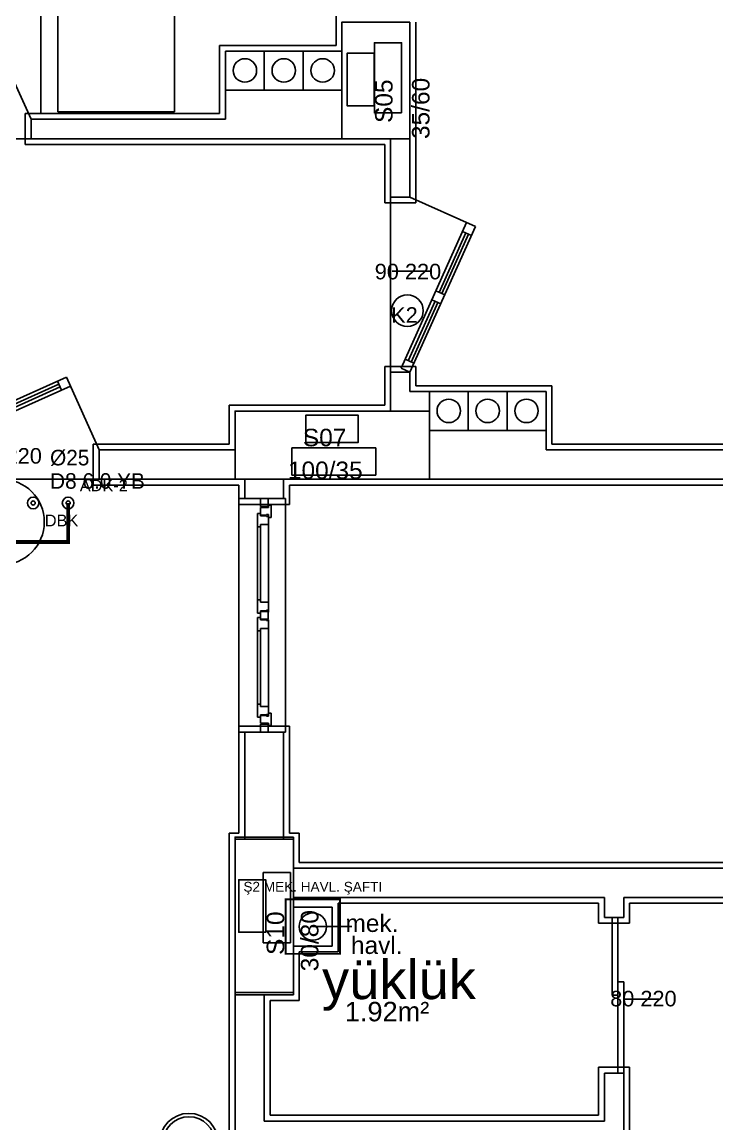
# Model space of a CAD drawing. Header units: centimetres. Extents: x -3962 to 31822, y -2 to 2802.
# Drawn here: x 13721 to 14079, y 1613 to 2179 of the extents above; entities that cross this region are included whole.
import ezdxf
from ezdxf.enums import TextEntityAlignment as Align

# ---------------------------------------------------------------- set-up
doc = ezdxf.new("R2010")
doc.units = ezdxf.units.CM
for name, color, linetype in [('ROTAS-HAVALANDIRMA', 30, 'CONTINUOUS'), ('ROTAS-HAVALANDIRMA-YAZI', 30, 'CONTINUOUS'), ('ROTAS-MIMARI', 8, 'CONTINUOUS'), ('ROTAS-MIMARI-KOLON', 8, 'CONTINUOUS'), ('ROTAS-MIMARI-YAZI', 8, 'CONTINUOUS'), ('ROTAS-SOGUKSU-BORU', 5, 'CONTINUOUS'), ('ROTAS-TEFRIS', 15, 'CONTINUOUS'), ('ROTAS-TEMIZSU-CAP', 101, 'CONTINUOUS')]:
    doc.layers.add(name, color=color, linetype=linetype)
doc.styles.add('ROTAS', font='arial.ttf')

# ---------------------------------------------------------------- blocks, each defined once
blk = doc.blocks.new('ROTAS-TEMIZ-SU-CAP-MB')
for tag, p in [('SOCP_001', (0.833, 4.917)), ('SO_001', (0.833, 3.417)), ('SCCP_001', (0.833, 1.917)), ('SC_001', (0.833, 0.417))]:
    blk.add_attdef(tag, p, '', height=1)
blk = doc.blocks.new('ROTAS-KOLON-NO-PIS-SU')
for radius in [27.5, 24.3]:
    blk.add_circle((0, 0), radius)
blk.add_attdef('K', text='', height=20).set_placement((0, 0), align=Align.MIDDLE_CENTER)

msp = doc.modelspace()

# ---------------------------------------------------------------- linework, layer by layer
at = {"layer": 'ROTAS-HAVALANDIRMA', "const_width": 1}
msp.add_lwpolyline([(13884.82, 1700.24), (13884.82, 1728.24), (13856.82, 1728.24), (13856.82, 1700.24), (13884.82, 1700.24)], close=True, dxfattribs=at)
at = {"layer": 'ROTAS-MIMARI'}
for p, q in [((13730.82, 2189.24), (13730.82, 2132.24)), ((13739.64, 2189.24), (13739.63, 2133.08)), ((13799.63, 2133.08), (13799.64, 2189.23)), ((13882.82, 2182.24), (13882.82, 2167.24)), ((13923.82, 2119.24), (13923.82, 2179.24)), ((13882.82, 2167.24), (13822.82, 2167.24)), ((13822.82, 2167.24), (13822.82, 2164.24)), ((13822.82, 2164.24), (13822.82, 2132.24)), ((13825.82, 2129.24), (13825.82, 2164.24)), ((13825.82, 2164.24), (13885.82, 2164.24)), ((13825.82, 2164.24), (13885.82, 2164.24)), ((13825.82, 2164.24), (13885.82, 2164.24)), ((13825.82, 2164.24), (13885.82, 2164.24)), ((13825.82, 2164.24), (13885.82, 2164.24)), ((13845.82, 2144.24), (13845.82, 2164.24)), ((13865.82, 2144.24), (13865.82, 2164.24)), ((13725.82, 2129.24), (13710.71, 2162.88)), ((13825.82, 2144.24), (13885.82, 2144.24)), ((13822.82, 2132.24), (13722.82, 2132.24)), ((13722.82, 2132.24), (13722.82, 2116.24)), ((13739.63, 2133.08), (13799.63, 2133.08)), ((13725.82, 2129.24), (13825.82, 2129.24)), ((13725.82, 2129.24), (13725.82, 2119.24)), ((13635.82, 2119.24), (13725.82, 2119.24)), ((13725.82, 2119.24), (13885.82, 2119.24)), ((13910.82, 2119.24), (13910.82, 2089.24)), ((13920.82, 2119.24), (13920.82, 2089.24)), ((13923.82, 2086.24), (13923.82, 2119.24)), ((13722.82, 2116.24), (13882.82, 2116.24)), ((13882.82, 2116.24), (13907.82, 2116.24)), ((13907.82, 2116.24), (13907.82, 2086.24)), ((13907.82, 2086.24), (13923.82, 2086.24)), ((13920.82, 2089.24), (13910.82, 2089.24)), ((13910.82, 1999.24), (13910.82, 2089.24)), ((13920.82, 2089.24), (13954.47, 2074.12)), ((13916.26, 2001.29), (13949.91, 2076.17)), ((13920.82, 1999.24), (13954.47, 2074.12)), ((13935.75, 2040.27), (13949.5, 2070.87)), ((13937.19, 2039.62), (13950.94, 2070.22)), ((13947.86, 2071.61), (13952.42, 2069.56)), ((13931.05, 2051.09), (13911.72, 2051.09)), ((13938.67, 2038.96), (13934.11, 2041.01)), ((13919.95, 2005.11), (13933.7, 2035.71)), ((13921.39, 2004.46), (13935.14, 2035.06)), ((13936.62, 2034.4), (13932.06, 2036.45)), ((13922.87, 2003.8), (13918.31, 2005.85)), ((13923.82, 2002.24), (13907.82, 2002.24)), ((13907.82, 2002.24), (13907.82, 1982.24)), ((13920.82, 1999.24), (13916.26, 2001.29)), ((13923.82, 1992.24), (13923.82, 2002.24)), ((13660.82, 1959.24), (13744.03, 1996.62)), ((13741.51, 1990.01), (13739.47, 1994.57)), ((13760.82, 1959.24), (13744.03, 1996.62)), ((13910.82, 1999.24), (13910.82, 1979.24)), ((13920.82, 1999.24), (13910.82, 1999.24)), ((13920.82, 1999.24), (13920.82, 1989.24)), ((13662.87, 1954.68), (13746.08, 1992.06)), ((13705.37, 1977.47), (13740.13, 1993.09)), ((13706.02, 1976.03), (13740.78, 1991.65)), ((13990.82, 1989.24), (13920.82, 1989.24)), ((13993.82, 1992.24), (13923.82, 1992.24)), ((13930.82, 1979.24), (13930.82, 1989.24)), ((13950.82, 1969.24), (13950.82, 1989.24)), ((13970.82, 1969.24), (13970.82, 1989.24)), ((13990.82, 1959.24), (13990.82, 1989.24)), ((13990.82, 1969.24), (13990.82, 1989.24)), ((13990.82, 1969.24), (13990.82, 1989.24)), ((13993.82, 1962.24), (13993.82, 1992.24)), ((13907.82, 1982.24), (13827.82, 1982.24)), ((13827.82, 1982.24), (13827.82, 1962.24)), ((13930.82, 1969.24), (13990.82, 1969.24)), ((13827.82, 1962.24), (13757.82, 1962.24)), ((13757.82, 1962.24), (13757.82, 1941.24)), ((14257.82, 1962.24), (13993.82, 1962.24)), ((13760.82, 1959.24), (13830.82, 1959.24)), ((13760.82, 1944.24), (13760.82, 1959.24)), ((14260.82, 1959.24), (13990.82, 1959.24)), ((13660.82, 1944.24), (13760.82, 1944.24)), ((13760.82, 1944.24), (13830.82, 1944.24)), ((13835.82, 1934.24), (13835.82, 1944.24)), ((13855.82, 1934.24), (13855.82, 1944.24)), ((14260.82, 1944.24), (13930.82, 1944.24)), ((13757.82, 1941.24), (13832.82, 1941.24)), ((13832.82, 1931.24), (13832.82, 1941.24)), ((13858.82, 1941.24), (13930.82, 1941.24)), ((13858.82, 1941.24), (13858.82, 1931.24)), ((13930.82, 1941.24), (14513.82, 1941.24)), ((13832.82, 1814.24), (13832.82, 1934.24)), ((13832.82, 1934.24), (13835.82, 1934.24)), ((13835.82, 1934.24), (13855.82, 1934.24)), ((13847.82, 1934.24), (13843.82, 1934.24)), ((13843.82, 1934.24), (13843.82, 1930.24)), ((13847.82, 1930.24), (13847.82, 1934.24)), ((13850.82, 1934.24), (13856.82, 1934.24)), ((13856.82, 1814.24), (13856.82, 1934.24)), ((13858.82, 1931.24), (13832.82, 1931.24)), ((13842.42, 1919.82), (13842.42, 1926.62)), ((13843.82, 1926.62), (13842.42, 1926.62)), ((13843.82, 1930.24), (13847.82, 1930.24)), ((13848.02, 1929.72), (13843.82, 1929.72)), ((13843.82, 1925.72), (13843.82, 1929.72)), ((13843.82, 1926.62), (13843.82, 1925.42)), ((13848.02, 1926.02), (13847.02, 1926.02)), ((13847.02, 1925.72), (13847.02, 1926.02)), ((13848.02, 1929.72), (13848.02, 1930.92)), ((13849.42, 1930.92), (13848.02, 1930.92)), ((13848.02, 1924.52), (13848.02, 1926.02)), ((13849.42, 1924.52), (13849.42, 1930.92)), ((13847.02, 1925.72), (13843.82, 1925.72)), ((13847.02, 1925.42), (13843.82, 1925.42)), ((13843.82, 1919.82), (13843.82, 1921.02)), ((13848.02, 1921.02), (13843.82, 1921.02)), ((13847.02, 1925.12), (13847.02, 1925.42)), ((13847.52, 1925.12), (13847.02, 1925.12)), ((13848.02, 1925.42), (13847.52, 1925.42)), ((13847.52, 1925.12), (13847.52, 1925.42)), ((13848.02, 1925.42), (13848.02, 1921.02)), ((13849.42, 1924.52), (13848.02, 1924.52)), ((13848.02, 1921.02), (13848.02, 1880.94)), ((13843.82, 1919.82), (13842.42, 1919.82)), ((13842.42, 1882.14), (13842.42, 1919.82)), ((13843.82, 1919.82), (13843.82, 1882.14)), ((13843.82, 1882.14), (13842.42, 1882.14)), ((13842.42, 1882.14), (13842.42, 1875.34)), ((13843.82, 1882.14), (13843.82, 1880.94)), ((13848.02, 1880.94), (13843.82, 1880.94)), ((13848.02, 1876.54), (13848.02, 1880.94)), ((13843.82, 1875.34), (13842.42, 1875.34)), ((13843.82, 1875.34), (13843.82, 1876.54)), ((13847.02, 1876.54), (13843.82, 1876.54)), ((13847.02, 1876.24), (13843.82, 1876.24)), ((13847.82, 1876.24), (13843.82, 1876.24)), ((13843.82, 1876.24), (13843.82, 1872.24)), ((13847.52, 1876.84), (13847.02, 1876.84)), ((13847.02, 1876.84), (13847.02, 1876.54)), ((13847.52, 1876.84), (13847.52, 1876.54)), ((13848.02, 1876.54), (13847.52, 1876.54)), ((13847.82, 1872.24), (13847.82, 1876.24)), ((13848.02, 1875.94), (13847.82, 1875.94)), ((13848.02, 1877.44), (13848.02, 1875.94)), ((13842.42, 1866.34), (13842.42, 1873.14)), ((13843.82, 1873.14), (13842.42, 1873.14)), ((13843.82, 1872.24), (13843.82, 1871.94)), ((13843.82, 1872.24), (13847.82, 1872.24)), ((13848.02, 1871.94), (13843.82, 1871.94)), ((13847.02, 1871.64), (13847.02, 1871.94)), ((13847.52, 1871.64), (13847.02, 1871.64)), ((13848.02, 1871.94), (13847.52, 1871.94)), ((13847.52, 1871.64), (13847.52, 1871.94)), ((13848.02, 1827.44), (13848.02, 1871.94)), ((13843.82, 1866.34), (13842.42, 1866.34)), ((13842.42, 1866.34), (13842.42, 1828.64)), ((13843.82, 1866.34), (13843.82, 1867.54)), ((13848.02, 1867.54), (13843.82, 1867.54)), ((13843.82, 1828.64), (13843.82, 1866.34)), ((13843.82, 1828.64), (13842.42, 1828.64)), ((13842.42, 1828.64), (13842.42, 1821.84)), ((13843.82, 1828.64), (13843.82, 1827.44)), ((13848.02, 1827.44), (13843.82, 1827.44)), ((13848.02, 1823.04), (13848.02, 1827.44)), ((13843.82, 1821.84), (13842.42, 1821.84)), ((13843.82, 1821.84), (13843.82, 1823.04)), ((13847.02, 1823.04), (13843.82, 1823.04)), ((13843.82, 1822.74), (13843.82, 1818.74)), ((13847.02, 1822.74), (13843.82, 1822.74)), ((13848.02, 1818.74), (13843.82, 1818.74)), ((13847.52, 1823.34), (13847.02, 1823.34)), ((13847.02, 1823.34), (13847.02, 1823.04)), ((13847.02, 1822.74), (13847.02, 1822.44)), ((13848.02, 1822.44), (13847.02, 1822.44)), ((13847.52, 1823.34), (13847.52, 1823.04)), ((13848.02, 1823.04), (13847.52, 1823.04)), ((13849.42, 1823.94), (13848.02, 1823.94)), ((13848.02, 1823.94), (13848.02, 1822.44)), ((13848.02, 1818.74), (13848.02, 1817.54)), ((13849.42, 1823.94), (13849.42, 1817.54)), ((13832.82, 1817.24), (13832.82, 1762.24)), ((13858.82, 1817.24), (13832.82, 1817.24)), ((13832.82, 1814.24), (13835.82, 1814.24)), ((13835.82, 1814.24), (13835.82, 1759.24)), ((13835.82, 1814.24), (13855.82, 1814.24)), ((13843.82, 1814.24), (13843.82, 1818.24)), ((13843.82, 1818.24), (13847.82, 1818.24)), ((13847.82, 1814.24), (13843.82, 1814.24)), ((13847.82, 1818.24), (13847.82, 1814.24)), ((13849.42, 1817.54), (13848.02, 1817.54)), ((13850.82, 1814.24), (13856.82, 1814.24)), ((13855.82, 1814.24), (13855.82, 1759.24)), ((13858.82, 1762.24), (13858.82, 1817.24)), ((13832.82, 1762.24), (13827.82, 1762.24)), ((13827.82, 1762.24), (13827.82, 1679.24)), ((13858.82, 1762.24), (13863.82, 1762.24)), ((13863.82, 1747.24), (13863.82, 1762.24)), ((14150.82, 1747.24), (13863.82, 1747.24)), ((13860.82, 1744.24), (14150.82, 1744.24)), ((13860.82, 1729.24), (14020.82, 1729.24)), ((14020.82, 1729.24), (14020.82, 1718.95)), ((14030.82, 1729.24), (14150.82, 1729.24)), ((14030.82, 1729.24), (14030.82, 1718.95)), ((13880.82, 1724.24), (13860.82, 1724.24)), ((13860.82, 1724.24), (13860.82, 1704.24)), ((13880.82, 1704.24), (13880.82, 1724.24)), ((13883.82, 1726.24), (14017.82, 1726.24)), ((13883.82, 1726.24), (13883.82, 1701.24)), ((14017.82, 1726.24), (14017.82, 1715.95)), ((14033.82, 1715.95), (14033.82, 1726.24)), ((14033.82, 1726.24), (14147.82, 1726.24)), ((14020.82, 1718.95), (14030.82, 1718.95)), ((14024.82, 1718.95), (14024.82, 1678.95)), ((14027.82, 1678.95), (14027.82, 1718.95)), ((13890.82, 1714.24), (13870.82, 1714.24)), ((14017.82, 1715.95), (14033.82, 1715.95)), ((13860.82, 1704.24), (13880.82, 1704.24)), ((13863.82, 1676.24), (13863.82, 1701.24)), ((13863.82, 1701.24), (13883.82, 1701.24)), ((14027.82, 1685.92), (14027.82, 1638.95)), ((14030.82, 1685.92), (14027.82, 1685.92)), ((14030.82, 1638.95), (14030.82, 1685.92)), ((13827.82, 1679.24), (13827.82, 1439.24)), ((13830.82, 1679.24), (13830.82, 1439.24)), ((13845.82, 1679.24), (13845.82, 1649.24)), ((14024.82, 1678.95), (14027.82, 1678.95)), ((14030.82, 1676.94), (14048.94, 1676.94)), ((13848.82, 1617.24), (13848.82, 1676.24)), ((13848.82, 1676.24), (13863.82, 1676.24)), ((13845.82, 1614.24), (13845.82, 1658.24)), ((14033.82, 1641.95), (14017.82, 1641.95)), ((14017.82, 1641.95), (14017.82, 1617.24)), ((14020.82, 1638.95), (14020.82, 1614.24)), ((14020.82, 1638.95), (14030.82, 1638.95)), ((14027.82, 1638.95), (14030.82, 1638.95)), ((14030.82, 1638.95), (14030.82, 1424.24)), ((14033.82, 1427.24), (14033.82, 1641.95)), ((14017.82, 1617.24), (13848.82, 1617.24)), ((13845.82, 1614.24), (14020.82, 1614.24))]:
    msp.add_line(p, q, dxfattribs=at)
for points in [[(13885.82, 2119.24), (13885.82, 2179.24)], [(13885.82, 2179.24), (13920.82, 2179.24)], [(13920.82, 2179.24), (13920.82, 2119.24)], [(13920.82, 2119.24), (13885.82, 2119.24)], [(13830.82, 1979.24), (13930.82, 1979.24)], [(13830.82, 1944.24), (13830.82, 1979.24)], [(13930.82, 1979.24), (13930.82, 1944.24)], [(13930.82, 1944.24), (13830.82, 1944.24)], [(13830.82, 1679.24), (13830.82, 1759.24)], [(13830.82, 1759.24), (13860.82, 1759.24)], [(13860.82, 1759.24), (13860.82, 1679.24)], [(13860.82, 1679.24), (13830.82, 1679.24)]]:
    msp.add_lwpolyline(points, dxfattribs=at)
for centre, radius in [((13835.88, 2154.35), 6.03), ((13855.88, 2154.35), 6.03), ((13875.88, 2154.35), 6.03), ((13919.52, 2030.84), 8.14), ((13940.77, 1979.35), 6.03), ((13960.77, 1979.35), 6.03), ((13980.77, 1979.35), 6.03), ((13710.67, 1922.24), 22), ((13870.82, 1714.24), 7)]:
    msp.add_circle(centre, radius, dxfattribs=at)
at = {"layer": 'ROTAS-MIMARI-KOLON'}
for points in [[(13920.82, 2179.24), (13885.82, 2179.24), (13885.82, 2119.24), (13920.82, 2119.24), (13920.82, 2179.24)], [(13916.46, 2132.49), (13916.46, 2168.61), (13902.49, 2168.61), (13902.49, 2132.49), (13916.46, 2132.49)], [(13902.4, 2136.21), (13902.4, 2163.23), (13888.44, 2163.23), (13888.44, 2136.21), (13902.4, 2136.21)], [(13930.82, 1979.24), (13830.82, 1979.24), (13830.82, 1944.24), (13930.82, 1944.24), (13930.82, 1979.24)], [(13867.15, 1963.17), (13894.17, 1963.17), (13894.17, 1977.13), (13867.15, 1977.13), (13867.15, 1963.17)], [(13860.06, 1946.32), (13903.17, 1946.32), (13903.17, 1960.29), (13860.06, 1960.29), (13860.06, 1946.32)], [(13860.82, 1760.29), (13830.82, 1760.29), (13830.82, 1680.29), (13860.82, 1680.29), (13860.82, 1760.29)], [(13859.3, 1705.92), (13859.3, 1742.04), (13845.33, 1742.04), (13845.33, 1705.92), (13859.3, 1705.92)], [(13846.64, 1711.32), (13846.64, 1738.35), (13832.68, 1738.35), (13832.68, 1711.32), (13846.64, 1711.32)]]:
    msp.add_lwpolyline(points, dxfattribs=at)
at = {"layer": 'ROTAS-SOGUKSU-BORU', "const_width": 2}
msp.add_lwpolyline([(13744.93, 1932), (13744.93, 1912), (13713, 1912), (13707.88, 1911.95)], dxfattribs=at)
at = {"layer": 'ROTAS-SOGUKSU-BORU'}
for centre, radius in [((13726.93, 1932), 3), ((13726.93, 1932), 1.05), ((13744.93, 1932), 3), ((13744.93, 1932), 1.05)]:
    msp.add_circle(centre, radius, dxfattribs=at)

# ---------------------------------------------------------------- block references
at = {"layer": 'ROTAS-TEFRIS'}
ref = msp.add_blockref('ROTAS-TEMIZ-SU-CAP-MB', (13728.96, 1912), dxfattribs=dict(at, xscale=8, yscale=8))
ref.add_attrib('SO_001', 'D8 6.0 YB', (13735.63, 1939.33), dxfattribs={"height": 8})
ref.add_attrib('SOCP_001', 'Ø25', (13735.63, 1951.33), dxfattribs={"height": 8})
ref = msp.add_blockref('ROTAS-KOLON-NO-PIS-SU', (13807.07, 1603.1), dxfattribs=dict(at, xscale=0.55, yscale=0.55))
ref.add_attrib('K', 'P10', dxfattribs={"height": 11}).set_placement((13807.07, 1603.1), align=Align.MIDDLE_CENTER)

# ---------------------------------------------------------------- texts
at = {"layer": 'ROTAS-HAVALANDIRMA-YAZI', "style": 'ROTAS'}
msp.add_text('Ş2 MEK. HAVL. ŞAFTI', height=5, dxfattribs=at).set_placement((13870.82, 1732.24), align=Align.CENTER)
at = {"layer": 'ROTAS-MIMARI-YAZI', "style": 'ROTAS'}
for s, p in [('S05', (13907.35, 2138.53)), ('35/60', (13926.35, 2134.82)), ('30/80', (13869.19, 1707)), ('S10', (13851.59, 1710.85))]:
    msp.add_text(s, height=9, rotation=90, dxfattribs=at).set_placement(p, align=Align.MIDDLE_CENTER)
for s, height, p in [('90 220', 8, (13919.77, 2050.96)), ('K2', 8, (13917.97, 2028.64)), ('S07', 9, (13876.9, 1965.65)), ('100 220', 8, (13711.22, 1956.23)), ('100/35', 9, (13877.24, 1948.8)), ('mek.', 9, (13901.25, 1715.99)), ('havl.', 9, (13903.73, 1704.68)), ('yüklük', 20, (13915.15, 1686.98)), ('80 220', 8, (14040.92, 1677.23)), ('1.92m²', 10, (13909.02, 1670.55))]:
    msp.add_text(s, height=height, dxfattribs=at).set_placement(p, align=Align.MIDDLE_CENTER)
at = {"layer": 'ROTAS-TEMIZSU-CAP', "style": 'ROTAS'}
for s, p in [('ADK-2', (13750.93, 1938)), ('DBK', (13732.93, 1920))]:
    msp.add_text(s, height=6, dxfattribs=at).set_placement(p)

doc.saveas('drawing.dxf')
